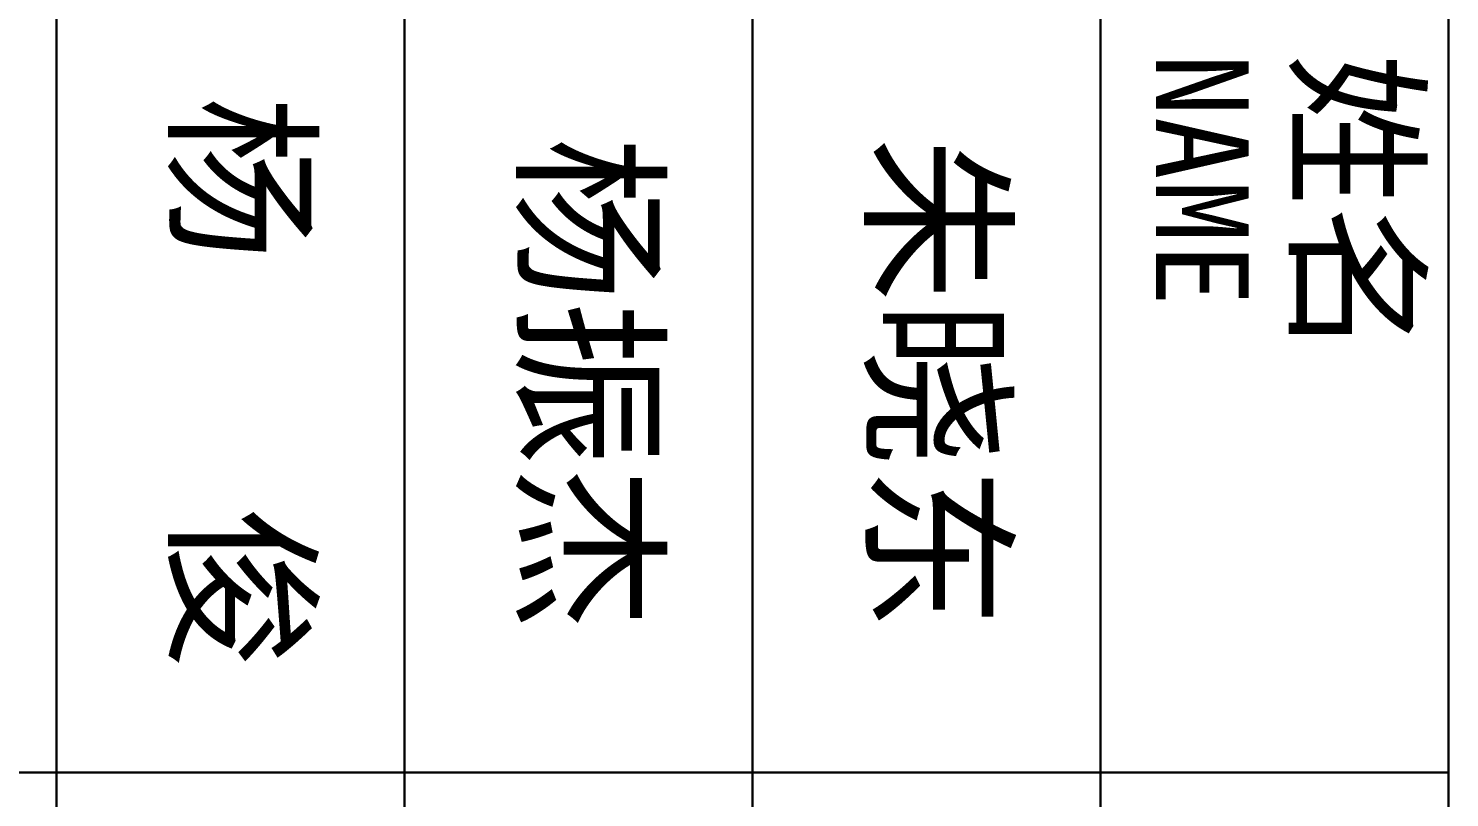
# Model space of a CAD drawing. Extents: x 198753 to 882193, y -399300 to 132460.
# Drawn here: x 309240 to 309853, y -117 to 215 of the extents above; entities that cross this region are included whole.
import ezdxf
from ezdxf.enums import TextEntityAlignment as Align

# ---------------------------------------------------------------- set-up
doc = ezdxf.new("R2010")
doc.units = 0
doc.header["$LTSCALE"] = 1000
doc.header["$MEASUREMENT"] = 0
doc.layers.add('00-图签', color=7, linetype='Continuous')
doc.layers.add('00-图签签名_10', color=10, linetype='Continuous')
doc.styles.add('华文细黑', font='STXIHEI.TTF', dxfattribs={"height": 10})
doc.styles.add('图签信息$0$华文细黑', font='STXIHEI.TTF', dxfattribs={"height": 10})

# ---------------------------------------------------------------- blocks, each defined once
blk = doc.blocks.new('图签信息')
at = {"const_width": 0.05}
for points in [[(-62.5, 103.262), (-2.5, 103.262), (-2.5, 163.262), (-62.5, 163.262), (-62.5, 103.262)], [(-20, 163.262), (-20, 103.262)], [(-62.5, 155.762), (-2.5, 155.762)], [(-62.5, 148.262), (-2.5, 148.262)], [(-62.5, 140.762), (-2.5, 140.762)], [(-62.5, 133.262), (-2.5, 133.262)]]:
    blk.add_lwpolyline(points, dxfattribs=at)
at = {"style": '图签信息$0$华文细黑'}
for s, height, p in [('姓名', 2.4, (-35.504, 162.474)), ('NAME', 2, (-35.5, 158.956))]:
    blk.add_text(s, height=height, dxfattribs=at).set_placement(p, align=Align.TOP_LEFT)
blk = doc.blocks.new('图签-A1')
at = {"color": 2}
blk.add_blockref('图签信息', (0, 0), dxfattribs=at)

msp = doc.modelspace()

# ---------------------------------------------------------------- block references
at = {"layer": '00-图签', "xscale": 20, "yscale": 20, "zscale": 20, "rotation": 270}
msp.add_blockref('图签-A1', (306586.95, -505.95), dxfattribs=at)

# ---------------------------------------------------------------- texts
at = {"layer": '00-图签签名_10', "char_height": 52, "width": 20320.0808, "attachment_point": 5, "rotation": 270, "style": '华文细黑'}
for s, insert in [('杨   俊', (309329.01, 61.75)), ('杨振杰', (309479.01, 61.75)), ('朱晓东', (309629.01, 61.75))]:
    msp.add_mtext(s, dxfattribs=dict(at, insert=insert))

doc.saveas('drawing.dxf')
